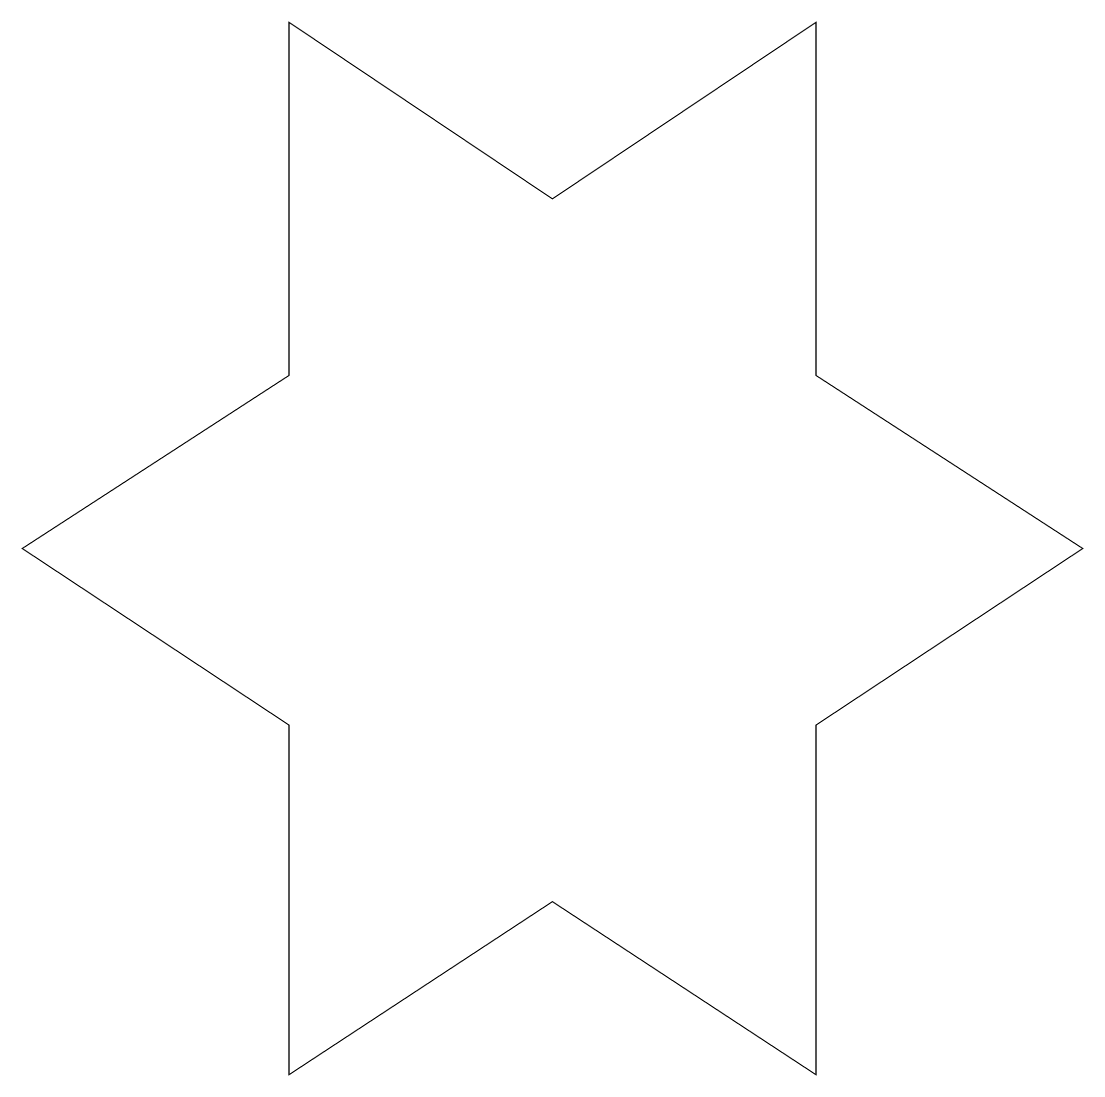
# Model space of a CAD drawing. Extents: x 0.18 to 9.76, y 0.24 to 9.74.
import ezdxf

# ---------------------------------------------------------------- set-up
doc = ezdxf.new("R2010")
doc.units = 0
doc.header["$LTSCALE"] = 0.166667
doc.layers.add('FOREGROUND', color=7, linetype='CONTINUOUS')

msp = doc.modelspace()

# ---------------------------------------------------------------- linework, layer by layer
at = {"layer": 'FOREGROUND', "linetype": 'CONTINUOUS'}
for const_width in [0.01, 0.001667]:
    msp.add_lwpolyline([(2.596667, 6.548333), (2.596667, 9.731667), (4.971667, 8.14), (7.348333, 9.731667), (7.348333, 6.548333), (9.753333, 4.988333), (7.348333, 3.396667), (7.348333, 0.245), (4.971667, 1.805), (2.596667, 0.245), (2.596667, 3.396667), (0.191667, 4.988333)], close=True, dxfattribs=dict(at, const_width=const_width))

doc.saveas('drawing.dxf')
